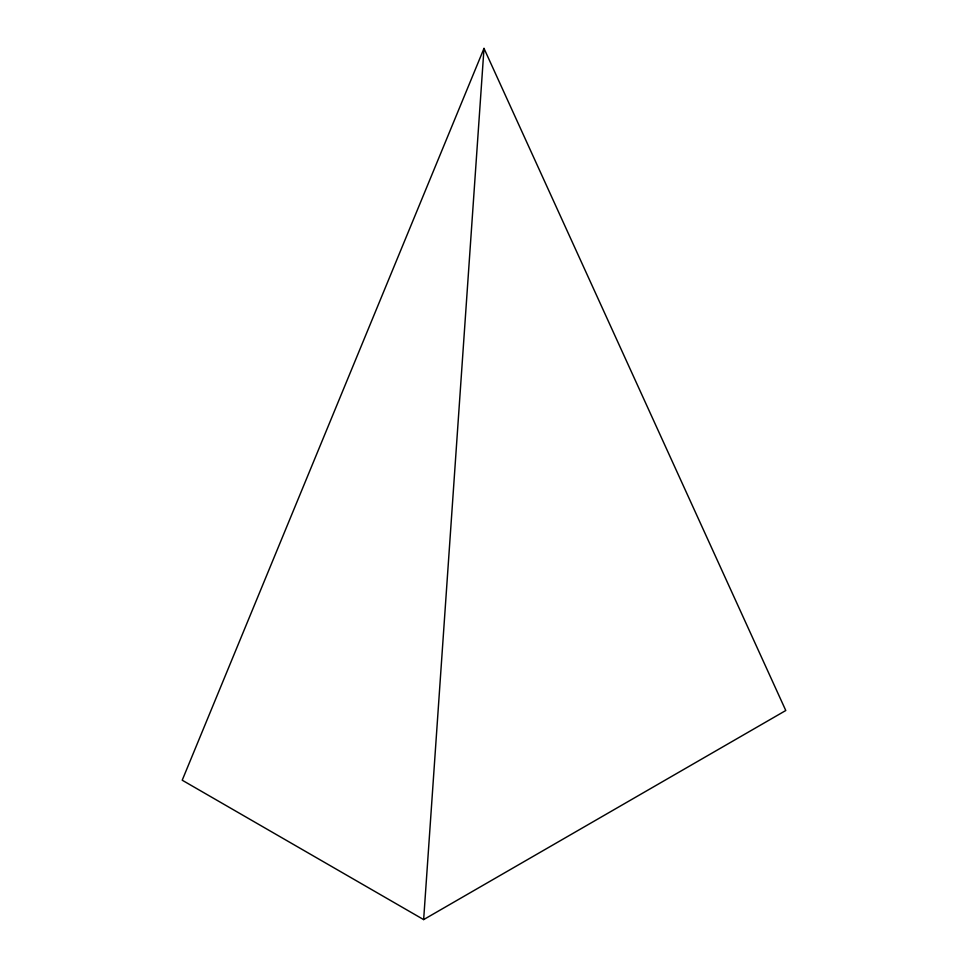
<?xml version="1.0" encoding="UTF-8"?>
<svg xmlns="http://www.w3.org/2000/svg" width="968" height="968" viewBox="0 0 968 968"><rect width="100%" height="100%" fill="white"/><g stroke="black" fill="none" stroke-linecap="round" stroke-linejoin="round"><path stroke-width="1.45" d="M423.645 919.6L484 48.4L785.786 710.512L423.645 919.6L182.214 780.208L484 48.4"/></g></svg>
